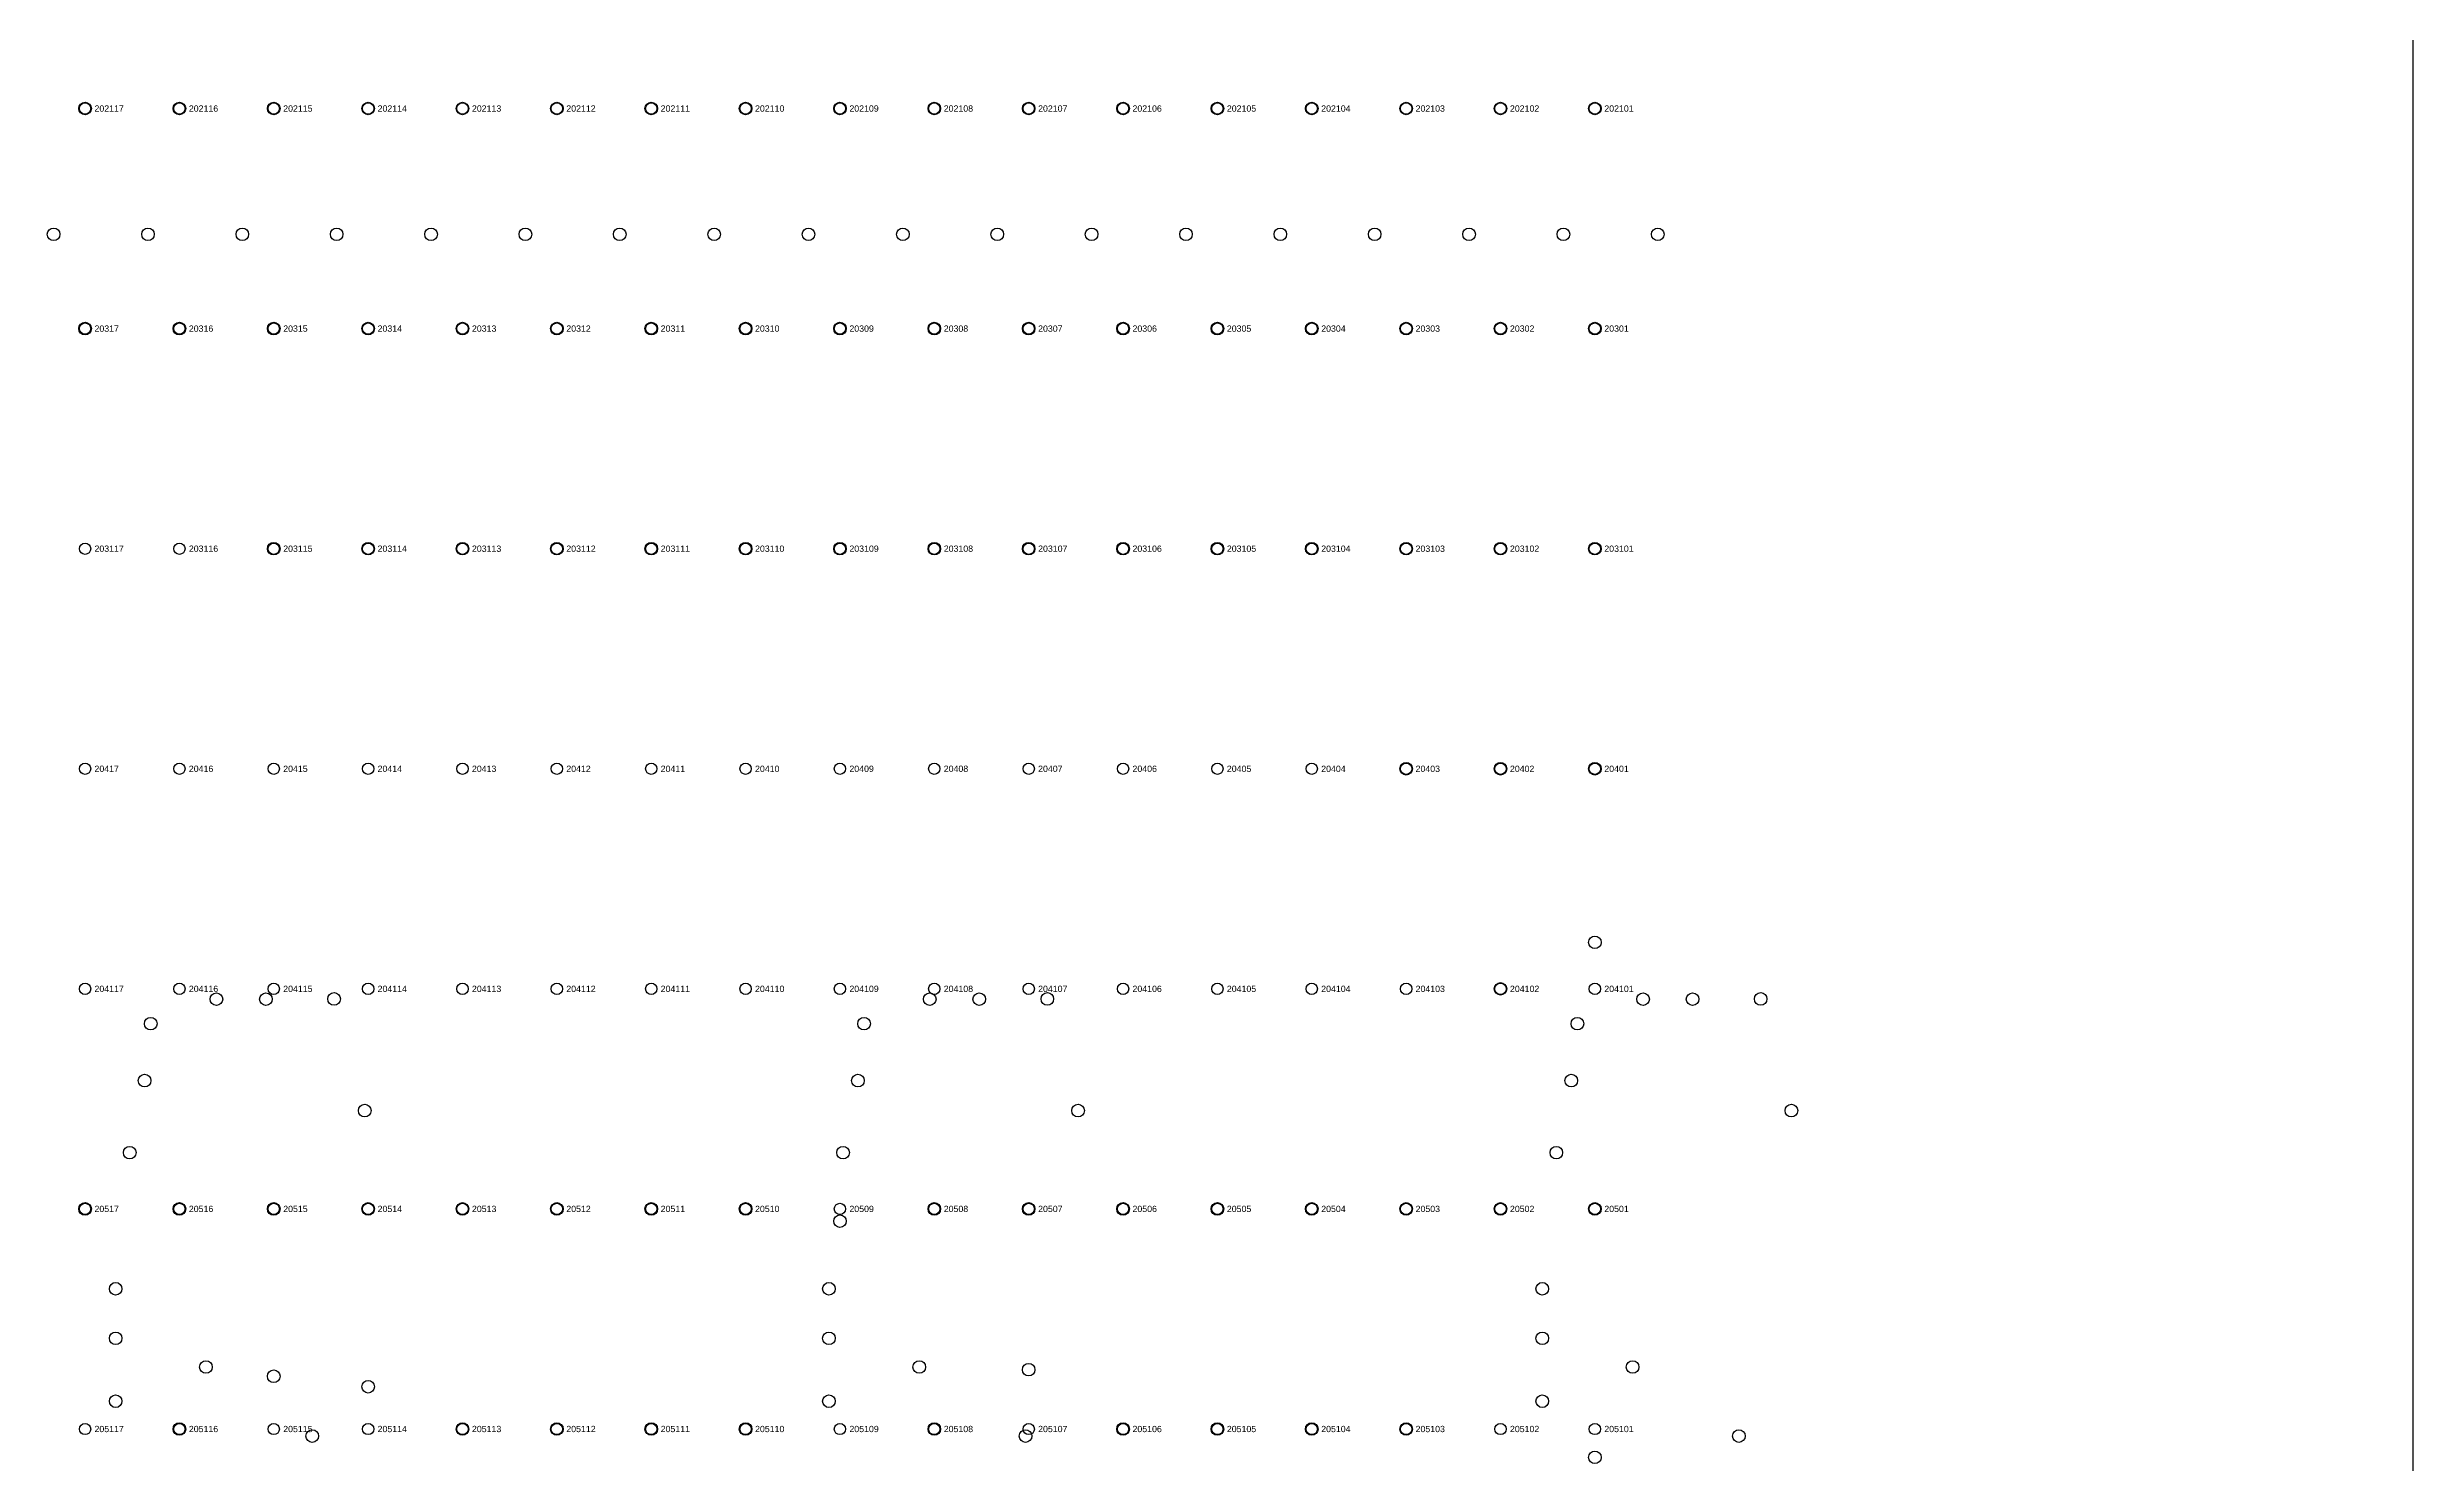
# Model space of a CAD drawing. Extents: x -5 to 376, y -217 to 241.
# Drawn here: x 280.7 to 376.2, y 126.2 to 183.4 of the extents above; entities that cross this region are included whole.
import ezdxf

# ---------------------------------------------------------------- set-up
doc = ezdxf.new("R2010")
doc.units = 0
for name, color, linetype in [('BOTTOM_PROBES', 1, 'CONTINUOUS'), ('FIXTURE_INTERFACE_PIN', 4, 'CONTINUOUS'), ('FIXTURE_OUTLINE', 144, 'CONTINUOUS'), ('TESTER_INTERFACE_PIN', 144, 'CONTINUOUS'), ('TESTER_INTERFACE_PIN_LABEL', 144, 'CONTINUOUS'), ('TRANSFER_PROBES', 2, 'CONTINUOUS')]:
    doc.layers.add(name, color=color, linetype=linetype)
doc.styles.get("Standard").update_dxf_attribs({"font": 'arial.ttf'})

msp = doc.modelspace()

# ---------------------------------------------------------------- linework, layer by layer
at = {"layer": 'BOTTOM_PROBES'}
for centre in [(287.52546, 144.93494), (289.52444, 144.93494), (292.27526, 144.9451), (316.32652, 144.93494), (318.3255, 144.93494), (321.07632, 144.9451), (345.12758, 144.93494), (347.12656, 144.93494), (349.87738, 144.9451), (284.8737, 143.94434), (313.67476, 143.94434), (342.47582, 143.94434), (284.62478, 141.64564), (313.42584, 141.64564), (342.2269, 141.64564), (293.51478, 140.43406), (322.31584, 140.43406), (351.1169, 140.43406), (284.02534, 138.7348), (312.8264, 138.7348), (341.62746, 138.7348), (283.45638, 133.2357), (312.25744, 133.2357), (341.0585, 133.2357), (283.45638, 131.23418), (312.25744, 131.23418), (341.0585, 131.23418), (287.10128, 130.07594), (315.90234, 130.07594), (344.7034, 130.07594), (283.45638, 128.69418), (312.25744, 128.69418), (341.0585, 128.69418), (291.39388, 127.28448), (320.19494, 127.28448), (348.996, 127.28448)]:
    msp.add_circle(centre, 0.254, dxfattribs=at)
at = {"layer": 'FIXTURE_INTERFACE_PIN'}
for centre in [(282.22194, 180.9115), (286.03194, 180.9115), (289.84194, 180.9115), (293.65194, 180.9115), (297.46194, 180.9115), (301.27194, 180.9115), (305.08194, 180.9115), (308.89194, 180.9115), (312.70194, 180.9115), (316.51194, 180.9115), (320.32194, 180.9115), (324.13194, 180.9115), (327.94194, 180.9115), (331.75194, 180.9115), (335.56194, 180.9115), (339.37194, 180.9115), (343.18194, 180.9115), (282.22194, 172.0215), (286.03194, 172.0215), (289.84194, 172.0215), (293.65194, 172.0215), (297.46194, 172.0215), (301.27194, 172.0215), (305.08194, 172.0215), (308.89194, 172.0215), (312.70194, 172.0215), (316.51194, 172.0215), (320.32194, 172.0215), (324.13194, 172.0215), (327.94194, 172.0215), (331.75194, 172.0215), (335.56194, 172.0215), (339.37194, 172.0215), (343.18194, 172.0215), (289.84194, 163.1315), (293.65194, 163.1315), (297.46194, 163.1315), (301.27194, 163.1315), (305.08194, 163.1315), (308.89194, 163.1315), (312.70194, 163.1315), (316.51194, 163.1315), (320.32194, 163.1315), (324.13194, 163.1315), (327.94194, 163.1315), (331.75194, 163.1315), (335.56194, 163.1315), (339.37194, 163.1315), (343.18194, 163.1315), (335.56194, 154.2415), (339.37194, 154.2415), (343.18194, 154.2415), (343.18194, 147.22856), (339.37194, 145.3515), (282.22194, 136.4615), (286.03194, 136.4615), (289.84194, 136.4615), (293.65194, 136.4615), (297.46194, 136.4615), (301.27194, 136.4615), (305.08194, 136.4615), (308.89194, 136.4615), (316.51194, 136.4615), (320.32194, 136.4615), (324.13194, 136.4615), (327.94194, 136.4615), (331.75194, 136.4615), (335.56194, 136.4615), (339.37194, 136.4615), (343.18194, 136.4615), (312.70194, 135.9662), (289.84194, 129.70256), (320.32194, 129.96672), (293.65194, 129.27838), (286.03194, 127.5715), (297.46194, 127.5715), (301.27194, 127.5715), (305.08194, 127.5715), (308.89194, 127.5715), (316.51194, 127.5715), (324.13194, 127.5715), (327.94194, 127.5715), (331.75194, 127.5715), (335.56194, 127.5715), (343.18194, 126.42596)]:
    msp.add_circle(centre, 0.254, dxfattribs=at)
at = {"layer": 'FIXTURE_OUTLINE'}
msp.add_line((376.20194, 240.6015), (376.20194, -216.5985), dxfattribs=at)
at = {"layer": 'TESTER_INTERFACE_PIN'}
for centre in [(282.22194, 180.9115), (286.03194, 180.9115), (289.84194, 180.9115), (293.65194, 180.9115), (297.46194, 180.9115), (301.27194, 180.9115), (305.08194, 180.9115), (308.89194, 180.9115), (312.70194, 180.9115), (316.51194, 180.9115), (320.32194, 180.9115), (324.13194, 180.9115), (327.94194, 180.9115), (331.75194, 180.9115), (335.56194, 180.9115), (339.37194, 180.9115), (343.18194, 180.9115), (282.22194, 172.0215), (286.03194, 172.0215), (289.84194, 172.0215), (293.65194, 172.0215), (297.46194, 172.0215), (301.27194, 172.0215), (305.08194, 172.0215), (308.89194, 172.0215), (312.70194, 172.0215), (316.51194, 172.0215), (320.32194, 172.0215), (324.13194, 172.0215), (327.94194, 172.0215), (331.75194, 172.0215), (335.56194, 172.0215), (339.37194, 172.0215), (343.18194, 172.0215), (282.22194, 163.1315), (286.03194, 163.1315), (289.84194, 163.1315), (293.65194, 163.1315), (297.46194, 163.1315), (301.27194, 163.1315), (305.08194, 163.1315), (308.89194, 163.1315), (312.70194, 163.1315), (316.51194, 163.1315), (320.32194, 163.1315), (324.13194, 163.1315), (327.94194, 163.1315), (331.75194, 163.1315), (335.56194, 163.1315), (339.37194, 163.1315), (343.18194, 163.1315), (282.22194, 154.2415), (286.03194, 154.2415), (289.84194, 154.2415), (293.65194, 154.2415), (297.46194, 154.2415), (301.27194, 154.2415), (305.08194, 154.2415), (308.89194, 154.2415), (312.70194, 154.2415), (316.51194, 154.2415), (320.32194, 154.2415), (324.13194, 154.2415), (327.94194, 154.2415), (331.75194, 154.2415), (335.56194, 154.2415), (339.37194, 154.2415), (343.18194, 154.2415), (282.22194, 145.3515), (286.03194, 145.3515), (289.84194, 145.3515), (293.65194, 145.3515), (297.46194, 145.3515), (301.27194, 145.3515), (305.08194, 145.3515), (308.89194, 145.3515), (312.70194, 145.3515), (316.51194, 145.3515), (320.32194, 145.3515), (324.13194, 145.3515), (327.94194, 145.3515), (331.75194, 145.3515), (335.56194, 145.3515), (339.37194, 145.3515), (343.18194, 145.3515), (282.22194, 136.4615), (286.03194, 136.4615), (289.84194, 136.4615), (293.65194, 136.4615), (297.46194, 136.4615), (301.27194, 136.4615), (305.08194, 136.4615), (308.89194, 136.4615), (312.70194, 136.4615), (316.51194, 136.4615), (320.32194, 136.4615), (324.13194, 136.4615), (327.94194, 136.4615), (331.75194, 136.4615), (335.56194, 136.4615), (339.37194, 136.4615), (343.18194, 136.4615), (282.22194, 127.5715), (286.03194, 127.5715), (289.84194, 127.5715), (293.65194, 127.5715), (297.46194, 127.5715), (301.27194, 127.5715), (305.08194, 127.5715), (308.89194, 127.5715), (312.70194, 127.5715), (316.51194, 127.5715), (320.32194, 127.5715), (324.13194, 127.5715), (327.94194, 127.5715), (331.75194, 127.5715), (335.56194, 127.5715), (339.37194, 127.5715), (343.18194, 127.5715)]:
    msp.add_circle(centre, 0.2286, dxfattribs=at)
at = {"layer": 'TRANSFER_PROBES'}
for centre in [(280.95194, 175.8315), (284.76194, 175.8315), (288.57194, 175.8315), (292.38194, 175.8315), (296.19194, 175.8315), (300.00194, 175.8315), (303.81194, 175.8315), (307.62194, 175.8315), (311.43194, 175.8315), (315.24194, 175.8315), (319.05194, 175.8315), (322.86194, 175.8315), (326.67194, 175.8315), (330.48194, 175.8315), (334.29194, 175.8315), (338.10194, 175.8315), (341.91194, 175.8315), (345.72194, 175.8315)]:
    msp.add_circle(centre, 0.254, dxfattribs=at)

# ---------------------------------------------------------------- texts
at = {"layer": 'TESTER_INTERFACE_PIN_LABEL'}
for s, p in [('202117', (282.60294, 180.7845)), ('202116', (286.41294, 180.7845)), ('202115', (290.22294, 180.7845)), ('202114', (294.03294, 180.7845)), ('202113', (297.84294, 180.7845)), ('202112', (301.65294, 180.7845)), ('202111', (305.46294, 180.7845)), ('202110', (309.27294, 180.7845)), ('202109', (313.08294, 180.7845)), ('202108', (316.89294, 180.7845)), ('202107', (320.70294, 180.7845)), ('202106', (324.51294, 180.7845)), ('202105', (328.32294, 180.7845)), ('202104', (332.13294, 180.7845)), ('202103', (335.94294, 180.7845)), ('202102', (339.75294, 180.7845)), ('202101', (343.56294, 180.7845)), ('20317', (282.60294, 171.8945)), ('20316', (286.41294, 171.8945)), ('20315', (290.22294, 171.8945)), ('20314', (294.03294, 171.8945)), ('20313', (297.84294, 171.8945)), ('20312', (301.65294, 171.8945)), ('20311', (305.46294, 171.8945)), ('20310', (309.27294, 171.8945)), ('20309', (313.08294, 171.8945)), ('20308', (316.89294, 171.8945)), ('20307', (320.70294, 171.8945)), ('20306', (324.51294, 171.8945)), ('20305', (328.32294, 171.8945)), ('20304', (332.13294, 171.8945)), ('20303', (335.94294, 171.8945)), ('20302', (339.75294, 171.8945)), ('20301', (343.56294, 171.8945)), ('203117', (282.60294, 163.0045)), ('203116', (286.41294, 163.0045)), ('203115', (290.22294, 163.0045)), ('203114', (294.03294, 163.0045)), ('203113', (297.84294, 163.0045)), ('203112', (301.65294, 163.0045)), ('203111', (305.46294, 163.0045)), ('203110', (309.27294, 163.0045)), ('203109', (313.08294, 163.0045)), ('203108', (316.89294, 163.0045)), ('203107', (320.70294, 163.0045)), ('203106', (324.51294, 163.0045)), ('203105', (328.32294, 163.0045)), ('203104', (332.13294, 163.0045)), ('203103', (335.94294, 163.0045)), ('203102', (339.75294, 163.0045)), ('203101', (343.56294, 163.0045)), ('20417', (282.60294, 154.1145)), ('20416', (286.41294, 154.1145)), ('20415', (290.22294, 154.1145)), ('20414', (294.03294, 154.1145)), ('20413', (297.84294, 154.1145)), ('20412', (301.65294, 154.1145)), ('20411', (305.46294, 154.1145)), ('20410', (309.27294, 154.1145)), ('20409', (313.08294, 154.1145)), ('20408', (316.89294, 154.1145)), ('20407', (320.70294, 154.1145)), ('20406', (324.51294, 154.1145)), ('20405', (328.32294, 154.1145)), ('20404', (332.13294, 154.1145)), ('20403', (335.94294, 154.1145)), ('20402', (339.75294, 154.1145)), ('20401', (343.56294, 154.1145)), ('204117', (282.60294, 145.2245)), ('204116', (286.41294, 145.2245)), ('204115', (290.22294, 145.2245)), ('204114', (294.03294, 145.2245)), ('204113', (297.84294, 145.2245)), ('204112', (301.65294, 145.2245)), ('204111', (305.46294, 145.2245)), ('204110', (309.27294, 145.2245)), ('204109', (313.08294, 145.2245)), ('204108', (316.89294, 145.2245)), ('204107', (320.70294, 145.2245)), ('204106', (324.51294, 145.2245)), ('204105', (328.32294, 145.2245)), ('204104', (332.13294, 145.2245)), ('204103', (335.94294, 145.2245)), ('204102', (339.75294, 145.2245)), ('204101', (343.56294, 145.2245)), ('20517', (282.60294, 136.3345)), ('20516', (286.41294, 136.3345)), ('20515', (290.22294, 136.3345)), ('20514', (294.03294, 136.3345)), ('20513', (297.84294, 136.3345)), ('20512', (301.65294, 136.3345)), ('20511', (305.46294, 136.3345)), ('20510', (309.27294, 136.3345)), ('20509', (313.08294, 136.3345)), ('20508', (316.89294, 136.3345)), ('20507', (320.70294, 136.3345)), ('20506', (324.51294, 136.3345)), ('20505', (328.32294, 136.3345)), ('20504', (332.13294, 136.3345)), ('20503', (335.94294, 136.3345)), ('20502', (339.75294, 136.3345)), ('20501', (343.56294, 136.3345)), ('205117', (282.60294, 127.4445)), ('205116', (286.41294, 127.4445)), ('205115', (290.22294, 127.4445)), ('205114', (294.03294, 127.4445)), ('205113', (297.84294, 127.4445)), ('205112', (301.65294, 127.4445)), ('205111', (305.46294, 127.4445)), ('205110', (309.27294, 127.4445)), ('205109', (313.08294, 127.4445)), ('205108', (316.89294, 127.4445)), ('205107', (320.70294, 127.4445)), ('205106', (324.51294, 127.4445)), ('205105', (328.32294, 127.4445)), ('205104', (332.13294, 127.4445)), ('205103', (335.94294, 127.4445)), ('205102', (339.75294, 127.4445)), ('205101', (343.56294, 127.4445))]:
    msp.add_text(s, height=0.254, dxfattribs=at).set_placement(p)

doc.saveas('drawing.dxf')
